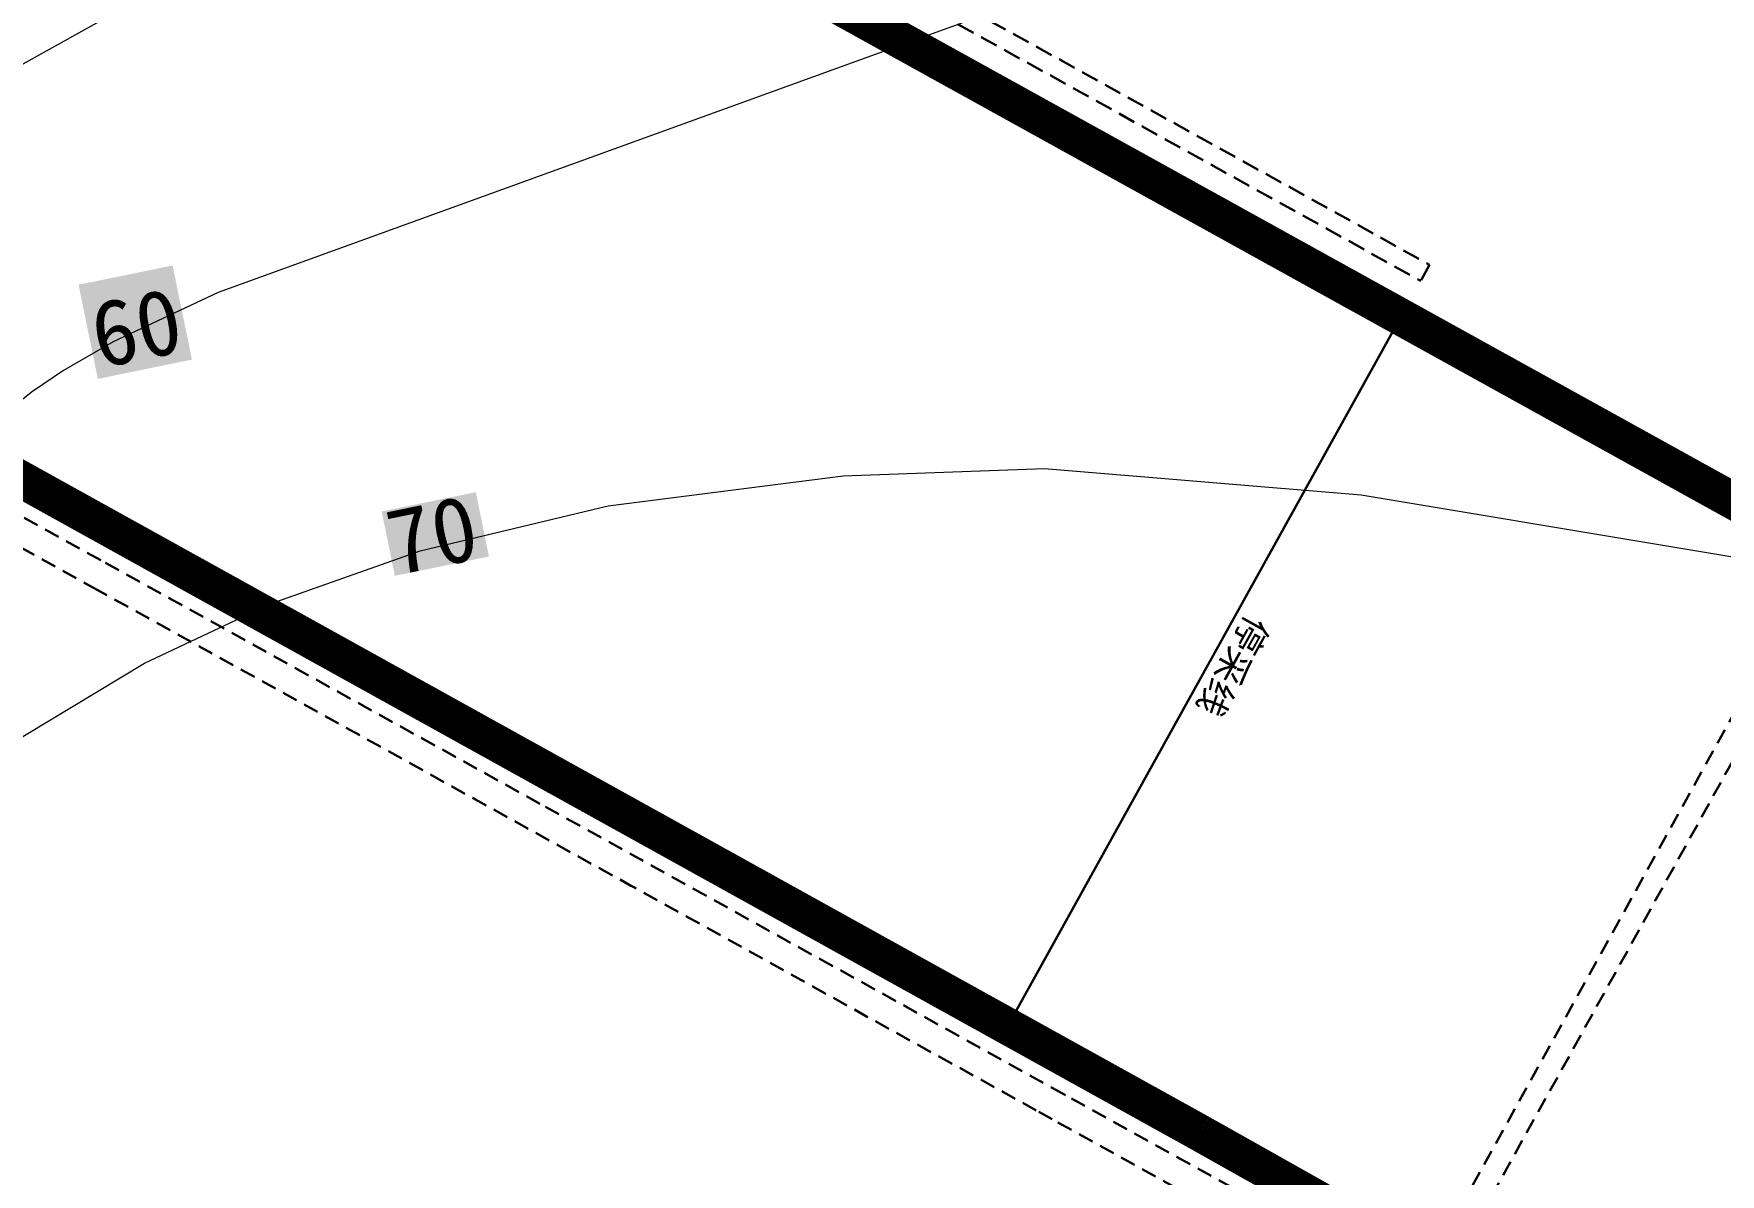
# Model space of a CAD drawing. Header units: inches. Extents: x 36473197 to 36486087, y 3899343 to 3911260.
# Drawn here: x 36480398.5 to 36480783.8, y 3906512.4 to 3906772.9 of the extents above; entities that cross this region are included whole.
import ezdxf
from ezdxf.enums import TextEntityAlignment as Align

# ---------------------------------------------------------------- set-up
doc = ezdxf.new("R2010")
doc.units = ezdxf.units.IN
doc.header["$MEASUREMENT"] = 0
for name, pattern in [('ACAD_ISO02W100', [15, 12, -3]), ('厚煤层人工分层2_1', [0.005, 0.002, -0.001, 0.002]), ('虚线', [0.0045, 0.00175, -0.001, 0.00175])]:
    doc.linetypes.add(name, pattern=pattern)
doc.layers.get('Defpoints').update_dxf_attribs({"lineweight": 0})
doc.layers.add('0，2022年3季度接续', color=3, linetype='Continuous')
for name, color, linetype, lineweight in [('4煤底板等值线', 7, 'Continuous', 0), ('七盘区布置', 7, 'Continuous', 0), ('四盘区辅运巷', 7, 'Continuous', 0), ('居民地下', 7, 'Continuous', 0)]:
    doc.layers.add(name, color=color, linetype=linetype, lineweight=lineweight)
doc.layers.add('保护煤柱', color=7, linetype='Continuous', lineweight=0, true_color=0xff0042)
doc.styles.add('仿宋', font='simfang.ttf')
doc.styles.add('仿宋_GB2312', font='')
doc.styles.add('宋体', font='SIMSUN.TTC')
doc.styles.get('仿宋_GB2312').set_extended_font_data('仿宋_GB2312')
doc.linetypes.add('保护煤柱', pattern='A,0.0195,-0.001,[6,西北矿业高家堡煤矿2022年采掘接续图(2022.8.14).shx,S=1.01575e-06,R=0,X=0,Y=0],0.0195', length=0.04)
doc.dimstyles.get("Standard").update_dxf_attribs({"dimtxt": 30, "dimasz": 20, "dimexe": 0.18, "dimexo": 0.0625, "dimgap": 0.09, "dimtad": 1, "dimdec": 0, "dimzin": 0, "dimdsep": 46, "dimtxsty": '仿宋', "dimcen": 0.09, "dimclrd": 150, "dimclre": 150, "dimadec": 0, "dimazin": 0, "dimtfac": 1, "dimtdec": 0, "dimtofl": 0, "dimtmove": 0, "dimatfit": 3, "dimfxl": 1, "dimtolj": 1, "dimtzin": 0, "dimlwd": 0, "dimarcsym": 0})

# ---------------------------------------------------------------- blocks, each defined once
blk = doc.blocks.new('*D204')
at = {"layer": 'Defpoints', "color": 0, "transparency": 16777216}
for p in [(36476925.52, 3911082.36), (36486060.15, 3904950.04), (36485936.09, 3904772.87)]:
    blk.add_point(p, dxfattribs=at)
at = {"layer": '四盘区辅运巷', "color": 150, "lineweight": -2, "transparency": 16777216}
for p, q in [((36476925.55, 3911082.41), (36477049.68, 3911259.68)), ((36485936.12, 3904772.92), (36486060.25, 3904950.19))]:
    blk.add_line(p, q, dxfattribs=at)
at = {"layer": '四盘区辅运巷', "color": 150, "lineweight": 0, "transparency": 16777216}
blk.add_line((36477065.96, 3911248.06), (36486043.76, 3904961.51), dxfattribs=at)
at = {"layer": '四盘区辅运巷', "color": 150, "transparency": 16777216}
for points in [[(36477067.87, 3911250.79), (36477064.05, 3911245.33), (36477049.58, 3911259.53)], [(36486045.68, 3904964.24), (36486041.85, 3904958.78), (36486060.15, 3904950.04)]]:
    blk.add_solid(points, dxfattribs=at)
at = {"layer": '四盘区辅运巷', "color": 0, "transparency": 16777216, "insert": (36481563.62, 3908117.29), "char_height": 30, "attachment_point": 5, "rotation": 324.9991, "style": '仿宋'}
blk.add_mtext('\\A1;1100', dxfattribs=at)

msp = doc.modelspace()

# ---------------------------------------------------------------- hatches: boundary and pattern name
at = {"layer": '4煤底板等值线', "true_color": 0xffffff}
msp.add_hatch(color=7, dxfattribs=at).paths.add_polyline_path([(36480413.18, 3906694.05), (36480408.78, 3906715.55), (36480430.27, 3906719.95), (36480434.67, 3906698.45)], flags=17)

# ---------------------------------------------------------------- linework, layer by layer
at = {"layer": '0，2022年3季度接续', "color": 5, "linetype": 'ACAD_ISO02W100', "ltscale": 5, "const_width": 8.46}
for points in [[(36480527.94, 3906809.38), (36480888.5, 3906609.91)], [(36480665.06, 3906521.78), (36480718.89, 3906491.5)]]:
    msp.add_lwpolyline(points, dxfattribs=at)
at = {"layer": '0，2022年3季度接续', "color": 3, "linetype": 'ACAD_ISO02W100', "ltscale": 5, "true_color": 0x00ff00, "const_width": 8.46}
msp.add_lwpolyline([(36480262.8, 3906744.75), (36480665.06, 3906521.78)], dxfattribs=at)
at = {"layer": '4煤底板等值线', "color": 7, "linetype": 'Continuous', "lineweight": 0, "flags": 128}
for points in [[(36480353.62, 3906742.42), (36480435.77, 3906788.18), (36480507.55, 3906835.51), (36480538.88, 3906860.58), (36480557.19, 3906878.41), (36480569.36, 3906892.95), (36480587.58, 3906920.5)], [(36480732.05, 3906819.34), (36480440.68, 3906713.79), (36480416.7, 3906702.51), (36480405.37, 3906696), (36480398.24, 3906691.15), (36480394.87, 3906688.48), (36480388.59, 3906682.39), (36480377.16, 3906668.84), (36480350.26, 3906633.12)], [(36480309.16, 3906549), (36480391.27, 3906609.5), (36480423.85, 3906629.1), (36480452.79, 3906642.78), (36480486.82, 3906654.79), (36480529.79, 3906665.06), (36480583.46, 3906671.91), (36480629.48, 3906673.59), (36480701.75, 3906667.6), (36480917.63, 3906631.56)]]:
    msp.add_lwpolyline(points, dxfattribs=at)
at = {"layer": '七盘区布置', "color": 7, "linetype": '厚煤层人工分层2_1', "lineweight": 30, "ltscale": 2000}
for p, q in [((36480712.48, 3906711.2), (36479264.07, 3907514.07)), ((36480738.4, 3906696.84), (36480712.48, 3906711.2))]:
    msp.add_line(p, q, dxfattribs=at)
at = {"layer": '七盘区布置', "color": 7, "linetype": '虚线', "lineweight": 30, "ltscale": 2000}
for p, q in [((36480593.21, 3906770.46), (36480779.45, 3906667.22)), ((36480892.65, 3906611.33), (36480742.77, 3906694.41)), ((36480806.22, 3906652.38), (36480718.95, 3906494.95)), ((36480810.59, 3906649.96), (36480678.86, 3906412.3))]:
    msp.add_line(p, q, dxfattribs=at)
at = {"layer": '七盘区布置', "color": 30, "linetype": '厚煤层人工分层2_1', "lineweight": 30, "ltscale": 2000, "true_color": 0xff8000}
msp.add_line((36480717.42, 3906720.12), (36480715.38, 3906716.43), dxfattribs=at)
at = {"layer": '七盘区布置', "color": 7, "linetype": '虚线', "lineweight": 30, "ltscale": 2000, "flags": 128}
for points in [[(36479380.89, 3907230.93), (36480716.53, 3906490.58)], [(36480505.94, 3906613.02), (36480718.95, 3906494.95)]]:
    msp.add_lwpolyline(points, dxfattribs=at)
at = {"layer": '七盘区布置', "color": 30, "linetype": '虚线', "lineweight": 30, "ltscale": 2000, "true_color": 0xff8000, "flags": 128}
for points in [[(36479534.5, 3907132.86), (36480412.21, 3906646.34)], [(36480223.16, 3906758.34), (36480319.28, 3906705.06), (36480415.06, 3906651.97)], [(36480414.92, 3906652.04), (36480515.46, 3906596.31)], [(36480412.21, 3906646.34), (36480535.11, 3906578.22)], [(36480515.46, 3906596.31), (36480586.98, 3906556.67), (36480591.37, 3906554.23), (36480631.2, 3906532.16)], [(36480533.1, 3906579.33), (36480584.42, 3906550.89), (36480588.79, 3906548.46), (36480628.15, 3906526.65)], [(36480631.2, 3906532.16), (36480635.58, 3906529.73)], [(36480635.58, 3906529.73), (36480761.29, 3906460.05), (36480766.8, 3906456.99), (36480974.46, 3906341.89)], [(36480628.15, 3906526.65), (36480632.52, 3906524.22)], [(36480632.52, 3906524.22), (36480758.24, 3906454.54), (36480763.75, 3906451.48), (36480945.03, 3906350.99)]]:
    msp.add_lwpolyline(points, dxfattribs=at)
at = {"layer": '七盘区布置', "color": 30, "linetype": '厚煤层人工分层2_1', "lineweight": 30, "ltscale": 2000, "true_color": 0xff8000, "flags": 128}
for points in [[(36480323.15, 3906938.66), (36480717.42, 3906720.12)], [(36480321.15, 3906935.08), (36480417.28, 3906881.76), (36480452.37, 3906862.3), (36480517.4, 3906826.23), (36480715.38, 3906716.43)]]:
    msp.add_lwpolyline(points, dxfattribs=at)
at = {"layer": '七盘区布置', "color": 7, "linetype": 'Continuous', "lineweight": 30, "flags": 128}
for points in [[(36480588.83, 3906772.88), (36480588.35, 3906772.01), (36480592.72, 3906769.58), (36480593.21, 3906770.46)], [(36480501.57, 3906615.45), (36480502.05, 3906616.32), (36480506.43, 3906613.9), (36480505.94, 3906613.03)]]:
    msp.add_lwpolyline(points, dxfattribs=at)
at = {"layer": '七盘区布置', "color": 7, "linetype": '厚煤层人工分层2_1', "lineweight": 30, "ltscale": 2000, "flags": 128}
msp.add_lwpolyline([(36480243.55, 3906758.47), (36480501.57, 3906615.45)], dxfattribs=at)
at = {"layer": '保护煤柱', "color": 1, "linetype": '保护煤柱', "lineweight": 30, "ltscale": 3750, "true_color": 0xff0000}
msp.add_line((36480708.99, 3906704.9), (36480622.31, 3906548.52), dxfattribs=at)

# ---------------------------------------------------------------- texts
at = {"layer": '4煤底板等值线', "color": 18, "true_color": 0x000000, "style": '宋体'}
msp.add_text('60', height=15, rotation=11.5725, dxfattribs=at).set_placement((36480422, 3906705.67), align=Align.MIDDLE)
at = {"layer": '4煤底板等值线', "color": 18, "true_color": 0x000000, "insert": (36480478.03, 3906663.77), "char_height": 15, "width": 21.9397, "attachment_point": 1, "rotation": 11.5725, "style": '宋体', "bg_fill": 1, "box_fill_scale": 1, "bg_fill_color": 7, "bg_fill_true_color": 16777215, "bg_fill_transparency": 0}
msp.add_mtext('\\pxsm0.96,ql;\\W1;70\\P', dxfattribs=at)
at = {"layer": '居民地下', "color": 1, "true_color": 0xff0000, "style": '仿宋_GB2312'}
msp.add_text('停采线', height=6, rotation=240.9548, dxfattribs=at).set_placement((36480675.92, 3906640.54))

# ---------------------------------------------------------------- dimensions: what is measured, and where the dimension line sits
at = {"layer": '四盘区辅运巷'}
dim = msp.add_aligned_dim(p1=(36476925.52, 3911082.36), p2=(36485936.09, 3904772.87), distance=216.29, text='1100', dimstyle='Standard', dxfattribs=at)
dim.commit()
dim.dimension.update_dxf_attribs({"geometry": '*D204', "text_midpoint": (36481563.62, 3908117.29)})

doc.saveas('drawing.dxf')
